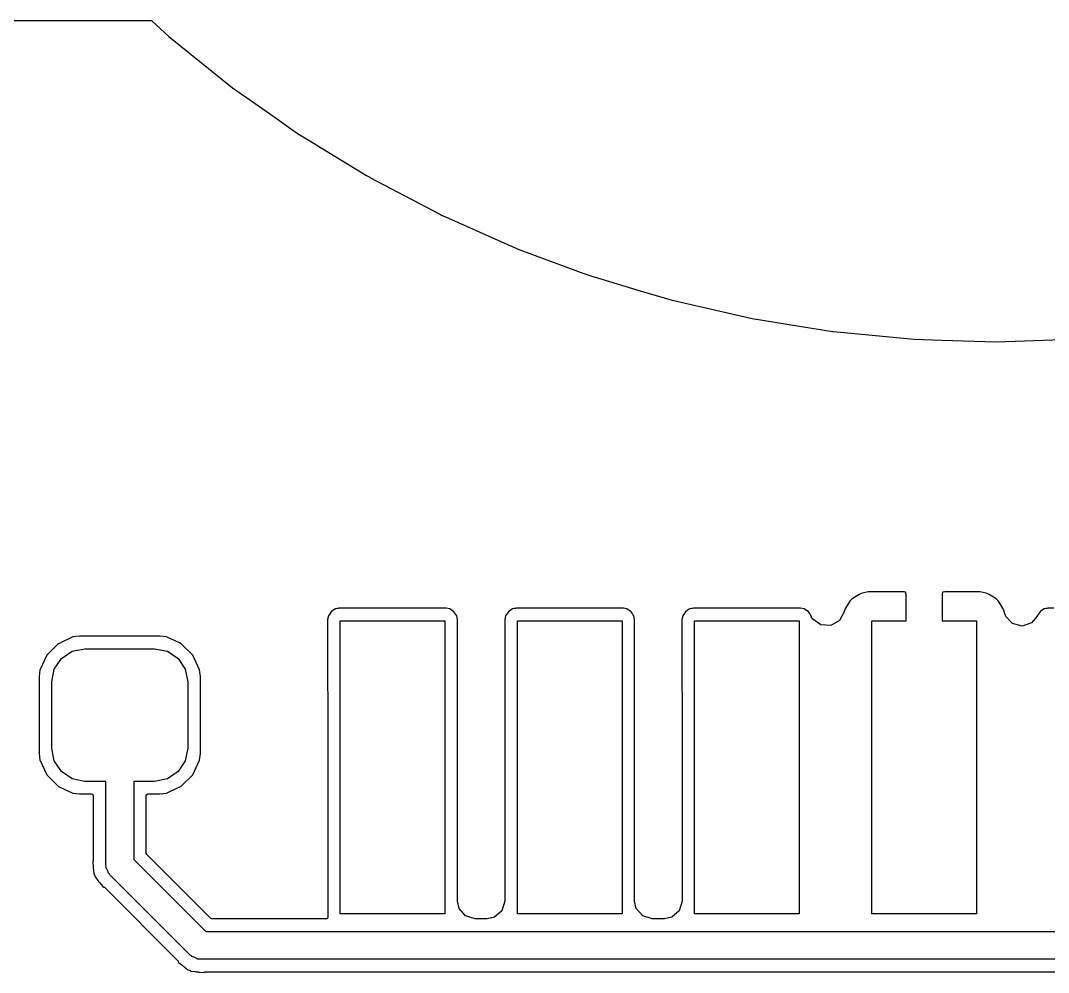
# Model space of a CAD drawing. Extents: x 115.8 to 161.6, y -138.1 to -92.4.
# Drawn here: x 131.69 to 139.06, y -128.87 to -122.05 of the extents above; entities that cross this region are included whole.
import ezdxf

# ---------------------------------------------------------------- set-up
doc = ezdxf.new("R2010")
doc.units = 0
doc.layers.add('BLACK', color=7, linetype='CONTINUOUS')

msp = doc.modelspace()

# ---------------------------------------------------------------- linework, layer by layer
at = {"layer": 'BLACK', "linetype": 'CONTINUOUS'}
for p, q in [((130.819, -122.05), (132.623, -122.05)), ((132.623, -122.05), (132.63, -122.053)), ((132.63, -122.053), (132.752, -122.164)), ((132.752, -122.164), (133.209, -122.531)), ((133.209, -122.531), (133.209, -122.531)), ((133.209, -122.531), (133.37, -122.644)), ((133.37, -122.644), (133.467, -122.712)), ((133.467, -122.712), (133.689, -122.868)), ((133.689, -122.868), (133.69, -122.868)), ((133.69, -122.868), (133.69, -122.868)), ((133.69, -122.868), (133.761, -122.912)), ((133.761, -122.912), (133.812, -122.943)), ((133.812, -122.943), (134.168, -123.16)), ((134.168, -123.16), (134.191, -123.173)), ((134.191, -123.173), (134.192, -123.174)), ((134.192, -123.174), (134.192, -123.174)), ((134.192, -123.174), (134.699, -123.44)), ((134.699, -123.44), (134.71, -123.446)), ((134.71, -123.446), (134.712, -123.446)), ((134.712, -123.446), (134.712, -123.446)), ((134.712, -123.446), (135.174, -123.652)), ((135.174, -123.652), (135.246, -123.684)), ((135.246, -123.684), (135.248, -123.685)), ((135.248, -123.685), (135.248, -123.685)), ((135.248, -123.685), (135.725, -123.861)), ((135.725, -123.861), (135.797, -123.887)), ((135.797, -123.887), (135.799, -123.887)), ((135.799, -123.887), (135.799, -123.887)), ((135.799, -123.887), (136.13, -123.986)), ((136.13, -123.986), (136.359, -124.054)), ((136.359, -124.054), (136.361, -124.054)), ((136.361, -124.054), (136.361, -124.054)), ((136.361, -124.054), (136.463, -124.078)), ((136.463, -124.078), (136.931, -124.184)), ((136.931, -124.184), (136.933, -124.185)), ((136.933, -124.185), (136.933, -124.185)), ((136.933, -124.185), (137.508, -124.277)), ((137.508, -124.277), (137.508, -124.277)), ((137.508, -124.277), (137.51, -124.278)), ((137.51, -124.278), (137.512, -124.278)), ((137.512, -124.278), (137.512, -124.278)), ((137.512, -124.278), (137.565, -124.283)), ((137.565, -124.283), (138.094, -124.333)), ((138.094, -124.333), (138.288, -124.339)), ((138.288, -124.339), (138.679, -124.351)), ((138.681, -124.351), (139.267, -124.331)), ((138.679, -124.351), (138.679, -124.351)), ((138.679, -124.351), (138.681, -124.351)), ((137.699, -126.161), (137.65, -126.193)), ((137.721, -126.152), (137.699, -126.161)), ((137.763, -126.143), (137.721, -126.152)), ((137.776, -126.142), (137.763, -126.143)), ((138.022, -126.142), (137.776, -126.142)), ((138.03, -126.144), (138.022, -126.142)), ((138.032, -126.145), (138.03, -126.144)), ((138.036, -126.16), (138.032, -126.145)), ((138.036, -126.35), (138.036, -126.16)), ((138.296, -126.148), (138.294, -126.156)), ((138.294, -126.156), (138.294, -126.35)), ((138.297, -126.146), (138.296, -126.148)), ((138.312, -126.142), (138.297, -126.146)), ((138.554, -126.142), (138.312, -126.142)), ((138.567, -126.143), (138.554, -126.142)), ((138.609, -126.152), (138.567, -126.143)), ((138.631, -126.161), (138.609, -126.152)), ((138.68, -126.193), (138.631, -126.161)), ((133.965, -126.261), (133.957, -126.262)), ((133.971, -126.26), (133.965, -126.261)), ((133.965, -126.261), (133.965, -126.261)), ((134.1, -126.26), (133.971, -126.26)), ((133.971, -126.26), (133.971, -126.26)), ((133.971, -126.26), (133.971, -126.26)), ((134.355, -126.259), (134.1, -126.26)), ((134.739, -126.259), (134.355, -126.259)), ((134.765, -126.265), (134.739, -126.259)), ((135.235, -126.261), (135.227, -126.262)), ((135.241, -126.26), (135.235, -126.261)), ((135.235, -126.261), (135.235, -126.261)), ((135.625, -126.259), (135.241, -126.26)), ((136.009, -126.259), (135.625, -126.259)), ((136.035, -126.265), (136.009, -126.259)), ((136.505, -126.261), (136.497, -126.262)), ((136.511, -126.26), (136.505, -126.261)), ((136.505, -126.261), (136.505, -126.261)), ((136.895, -126.259), (136.511, -126.26)), ((137.279, -126.259), (136.895, -126.259)), ((137.305, -126.265), (137.279, -126.259)), ((137.601, -126.259), (137.592, -126.281)), ((137.633, -126.21), (137.601, -126.259)), ((137.65, -126.193), (137.633, -126.21)), ((138.697, -126.21), (138.68, -126.193)), ((138.729, -126.259), (138.697, -126.21)), ((138.738, -126.281), (138.729, -126.259)), ((139.045, -126.261), (139.037, -126.262)), ((139.051, -126.26), (139.045, -126.261)), ((139.045, -126.261), (139.045, -126.261)), ((139.094, -126.26), (139.051, -126.26)), ((133.895, -126.315), (133.889, -126.341)), ((133.915, -126.285), (133.895, -126.315)), ((133.934, -126.272), (133.915, -126.285)), ((133.945, -126.265), (133.934, -126.272)), ((133.957, -126.262), (133.945, -126.265)), ((134.795, -126.285), (134.765, -126.265)), ((134.802, -126.295), (134.795, -126.285)), ((134.808, -126.304), (134.802, -126.295)), ((134.815, -126.315), (134.808, -126.304)), ((134.82, -126.341), (134.815, -126.315)), ((135.165, -126.315), (135.159, -126.341)), ((135.185, -126.285), (135.165, -126.315)), ((135.204, -126.272), (135.185, -126.285)), ((135.215, -126.265), (135.204, -126.272)), ((135.204, -126.272), (135.204, -126.272)), ((135.204, -126.272), (135.204, -126.272)), ((135.227, -126.262), (135.215, -126.265)), ((135.227, -126.262), (135.227, -126.262)), ((136.065, -126.285), (136.035, -126.265)), ((136.072, -126.295), (136.065, -126.285)), ((136.078, -126.304), (136.072, -126.295)), ((136.085, -126.315), (136.078, -126.304)), ((136.09, -126.341), (136.085, -126.315)), ((136.435, -126.315), (136.429, -126.341)), ((136.455, -126.285), (136.435, -126.315)), ((136.474, -126.272), (136.455, -126.285)), ((136.485, -126.265), (136.474, -126.272)), ((136.474, -126.272), (136.474, -126.272)), ((136.474, -126.272), (136.474, -126.272)), ((136.497, -126.262), (136.485, -126.265)), ((136.497, -126.262), (136.497, -126.262)), ((137.335, -126.285), (137.305, -126.265)), ((137.342, -126.295), (137.335, -126.285)), ((137.348, -126.304), (137.342, -126.295)), ((137.355, -126.315), (137.348, -126.304)), ((137.348, -126.304), (137.348, -126.304)), ((137.356, -126.319), (137.355, -126.315)), ((137.368, -126.339), (137.356, -126.319)), ((137.591, -126.286), (137.558, -126.349)), ((137.592, -126.281), (137.591, -126.286)), ((138.739, -126.286), (138.738, -126.281)), ((138.75, -126.318), (138.739, -126.286)), ((138.799, -126.37), (138.75, -126.318)), ((138.975, -126.316), (138.935, -126.365)), ((138.982, -126.304), (138.975, -126.315)), ((138.975, -126.315), (138.975, -126.316)), ((138.988, -126.295), (138.982, -126.304)), ((138.995, -126.285), (138.988, -126.295)), ((139.014, -126.272), (138.995, -126.285)), ((139.025, -126.265), (139.014, -126.272)), ((139.014, -126.272), (139.014, -126.272)), ((139.014, -126.272), (139.014, -126.272)), ((139.037, -126.262), (139.025, -126.265)), ((139.037, -126.262), (139.037, -126.262)), ((133.889, -126.341), (133.89, -127.372)), ((133.98, -128.45), (133.98, -126.35)), ((133.98, -126.35), (134.73, -126.35)), ((134.73, -126.35), (134.73, -128.45)), ((134.82, -126.347), (134.82, -126.341)), ((134.82, -128.358), (134.82, -126.347)), ((135.159, -126.341), (135.16, -127.372)), ((135.25, -128.45), (135.25, -126.35)), ((135.25, -126.35), (136, -126.35)), ((136, -126.35), (136, -128.45)), ((136.09, -126.347), (136.09, -126.341)), ((136.09, -128.358), (136.09, -126.347)), ((136.429, -126.341), (136.43, -127.372)), ((136.52, -128.45), (136.52, -126.35)), ((136.52, -126.35), (137.27, -126.35)), ((137.27, -126.35), (137.27, -128.45)), ((137.425, -126.38), (137.368, -126.339)), ((137.496, -126.384), (137.425, -126.38)), ((137.558, -126.349), (137.496, -126.384)), ((137.79, -128.45), (137.79, -126.35)), ((137.79, -126.35), (138.036, -126.35)), ((138.294, -126.35), (138.54, -126.35)), ((138.54, -126.35), (138.54, -128.45)), ((138.867, -126.388), (138.799, -126.37)), ((138.935, -126.365), (138.867, -126.388)), ((132.063, -126.466), (131.96, -126.514)), ((132.064, -126.466), (132.063, -126.466)), ((132.063, -126.466), (132.063, -126.466)), ((132.065, -126.466), (132.064, -126.466)), ((132.086, -126.463), (132.065, -126.466)), ((132.065, -126.466), (132.065, -126.466)), ((132.112, -126.459), (132.086, -126.463)), ((132.688, -126.459), (132.112, -126.459)), ((132.714, -126.463), (132.688, -126.459)), ((132.735, -126.466), (132.714, -126.463)), ((132.736, -126.466), (132.735, -126.466)), ((132.735, -126.466), (132.735, -126.466)), ((132.737, -126.466), (132.736, -126.466)), ((132.743, -126.469), (132.737, -126.466)), ((132.737, -126.466), (132.737, -126.466)), ((132.765, -126.479), (132.743, -126.469)), ((132.743, -126.469), (132.743, -126.469)), ((132.827, -126.508), (132.765, -126.479)), ((131.959, -126.515), (131.877, -126.596)), ((131.96, -126.514), (131.959, -126.515)), ((131.96, -126.514), (131.96, -126.514)), ((132.059, -126.568), (132.15, -126.55)), ((132.15, -126.55), (132.65, -126.55)), ((132.65, -126.55), (132.741, -126.568)), ((132.841, -126.515), (132.827, -126.508)), ((132.923, -126.596), (132.841, -126.515)), ((131.877, -126.597), (131.829, -126.7)), ((131.877, -126.596), (131.877, -126.597)), ((131.877, -126.597), (131.877, -126.597)), ((131.931, -126.697), (131.982, -126.62)), ((131.982, -126.62), (132.059, -126.568)), ((132.741, -126.568), (132.818, -126.62)), ((132.818, -126.62), (132.869, -126.697)), ((132.972, -126.701), (132.923, -126.596)), ((131.828, -126.701), (131.822, -126.749)), ((131.829, -126.7), (131.828, -126.701)), ((131.912, -126.787), (131.931, -126.697)), ((132.869, -126.697), (132.887, -126.787)), ((132.978, -126.749), (132.972, -126.701)), ((131.822, -126.749), (131.822, -127.301)), ((132.978, -127.301), (132.978, -126.749)), ((131.912, -127.262), (131.912, -126.787)), ((132.887, -126.787), (132.887, -127.262)), ((131.931, -127.353), (131.912, -127.262)), ((132.887, -127.262), (132.869, -127.353)), ((131.822, -127.301), (131.828, -127.349)), ((131.828, -127.349), (131.829, -127.35)), ((131.829, -127.35), (131.829, -127.35)), ((131.829, -127.35), (131.877, -127.453)), ((131.982, -127.43), (131.931, -127.353)), ((132.869, -127.353), (132.818, -127.43)), ((132.923, -127.454), (132.972, -127.349)), ((132.972, -127.349), (132.978, -127.301)), ((132.059, -127.482), (131.982, -127.43)), ((132.818, -127.43), (132.741, -127.482)), ((133.89, -127.372), (133.89, -128.459)), ((135.16, -127.372), (135.16, -128.358)), ((136.43, -127.372), (136.43, -128.358)), ((131.877, -127.453), (131.877, -127.453)), ((131.877, -127.453), (131.877, -127.454)), ((131.877, -127.454), (131.959, -127.535)), ((132.15, -127.5), (132.059, -127.482)), ((132.3, -127.5), (132.15, -127.5)), ((132.3, -128.1), (132.3, -127.5)), ((132.65, -127.5), (132.5, -127.5)), ((132.5, -127.5), (132.5, -128.059)), ((132.741, -127.482), (132.65, -127.5)), ((132.841, -127.535), (132.923, -127.454)), ((131.959, -127.535), (131.96, -127.536)), ((131.96, -127.536), (131.96, -127.536)), ((131.96, -127.536), (132.063, -127.584)), ((132.063, -127.584), (132.064, -127.584)), ((132.064, -127.584), (132.065, -127.584)), ((132.065, -127.584), (132.065, -127.584)), ((132.065, -127.584), (132.086, -127.587)), ((132.086, -127.587), (132.112, -127.59)), ((132.688, -127.59), (132.714, -127.587)), ((132.714, -127.587), (132.733, -127.585)), ((132.733, -127.585), (132.736, -127.584)), ((132.733, -127.585), (132.733, -127.585)), ((132.736, -127.584), (132.745, -127.58)), ((132.745, -127.58), (132.809, -127.55)), ((132.809, -127.55), (132.831, -127.54)), ((132.831, -127.54), (132.841, -127.535)), ((132.831, -127.54), (132.831, -127.54)), ((132.112, -127.59), (132.198, -127.59)), ((132.198, -127.59), (132.206, -127.594)), ((132.206, -127.594), (132.209, -127.602)), ((132.209, -127.602), (132.209, -128.066)), ((132.59, -127.602), (132.594, -127.594)), ((132.59, -128.016), (132.59, -127.602)), ((132.594, -127.594), (132.602, -127.59)), ((132.602, -127.59), (132.688, -127.59)), ((132.594, -128.025), (132.59, -128.016)), ((133.05, -128.481), (132.594, -128.025)), ((132.209, -128.069), (132.206, -128.077)), ((132.206, -128.077), (132.206, -128.077)), ((132.206, -128.077), (132.206, -128.078)), ((132.206, -128.078), (132.206, -128.079)), ((132.206, -128.079), (132.209, -128.11)), ((132.209, -128.066), (132.209, -128.069)), ((132.302, -128.108), (132.3, -128.1)), ((132.5, -128.059), (133.016, -128.575)), ((132.209, -128.11), (132.209, -128.111)), ((132.209, -128.111), (132.209, -128.121)), ((132.209, -128.121), (132.21, -128.122)), ((132.21, -128.122), (132.212, -128.131)), ((132.212, -128.131), (132.212, -128.132)), ((132.212, -128.132), (132.215, -128.164)), ((132.215, -128.164), (132.216, -128.165)), ((132.216, -128.165), (132.22, -128.172)), ((132.22, -128.172), (132.222, -128.176)), ((132.222, -128.176), (132.224, -128.185)), ((132.301, -128.116), (132.302, -128.108)), ((132.312, -128.137), (132.301, -128.116)), ((132.319, -128.159), (132.312, -128.137)), ((132.326, -128.164), (132.319, -128.159)), ((132.329, -128.171), (132.326, -128.164)), ((132.904, -128.746), (132.329, -128.171)), ((132.224, -128.185), (132.225, -128.186)), ((132.225, -128.186), (132.225, -128.186)), ((132.225, -128.186), (132.244, -128.21)), ((132.244, -128.21), (132.245, -128.211)), ((132.245, -128.211), (132.25, -128.219)), ((132.25, -128.219), (132.257, -128.227)), ((132.257, -128.227), (132.258, -128.228)), ((132.258, -128.228), (132.278, -128.253)), ((132.278, -128.253), (132.279, -128.253)), ((132.279, -128.253), (132.286, -128.257)), ((132.286, -128.257), (132.29, -128.259)), ((132.29, -128.259), (132.816, -128.785)), ((134.832, -128.411), (134.82, -128.358)), ((135.16, -128.358), (135.139, -128.427)), ((136.102, -128.411), (136.09, -128.358)), ((136.43, -128.358), (136.409, -128.427)), ((133.89, -128.459), (133.89, -128.459)), ((133.89, -128.459), (133.89, -128.459)), ((133.89, -128.459), (133.892, -128.471)), ((133.892, -128.471), (133.89, -128.479)), ((134.73, -128.45), (133.98, -128.45)), ((134.878, -128.464), (134.832, -128.411)), ((134.946, -128.484), (134.878, -128.464)), ((135.139, -128.427), (135.086, -128.473)), ((136, -128.45), (135.25, -128.45)), ((136.148, -128.464), (136.102, -128.411)), ((136.216, -128.484), (136.148, -128.464)), ((136.409, -128.427), (136.356, -128.473)), ((137.27, -128.45), (136.52, -128.45)), ((138.54, -128.45), (137.79, -128.45)), ((133.059, -128.484), (133.05, -128.481)), ((133.88, -128.484), (133.059, -128.484)), ((133.883, -128.484), (133.88, -128.484)), ((133.89, -128.479), (133.883, -128.484)), ((135.034, -128.484), (134.946, -128.484)), ((135.086, -128.473), (135.034, -128.484)), ((136.304, -128.484), (136.216, -128.484)), ((136.356, -128.473), (136.304, -128.484)), ((133.016, -128.575), (140.484, -128.575)), ((132.911, -128.749), (132.904, -128.746)), ((132.916, -128.756), (132.911, -128.749)), ((132.938, -128.763), (132.916, -128.756)), ((132.959, -128.774), (132.938, -128.763)), ((132.816, -128.785), (132.818, -128.789)), ((132.818, -128.789), (132.822, -128.797)), ((132.822, -128.797), (132.845, -128.815)), ((132.845, -128.815), (132.847, -128.817)), ((132.847, -128.817), (132.848, -128.818)), ((132.848, -128.818), (132.855, -128.825)), ((132.855, -128.825), (132.855, -128.825)), ((132.855, -128.825), (132.858, -128.826)), ((132.858, -128.826), (132.861, -128.829)), ((132.861, -128.829), (132.861, -128.829)), ((132.861, -128.829), (132.864, -128.83)), ((132.864, -128.83), (132.865, -128.831)), ((132.865, -128.831), (132.87, -128.835)), ((132.87, -128.835), (132.87, -128.835)), ((132.87, -128.835), (132.889, -128.85)), ((132.967, -128.773), (132.959, -128.774)), ((132.975, -128.775), (132.967, -128.773)), ((140.525, -128.775), (132.975, -128.775)), ((132.889, -128.85), (132.89, -128.851)), ((132.89, -128.851), (132.899, -128.853)), ((132.899, -128.853), (132.899, -128.853)), ((132.899, -128.853), (132.901, -128.853)), ((132.901, -128.853), (132.908, -128.858)), ((132.908, -128.858), (132.91, -128.859)), ((132.91, -128.859), (132.942, -128.863)), ((132.942, -128.863), (132.943, -128.863)), ((132.943, -128.863), (132.946, -128.864)), ((132.946, -128.864), (132.946, -128.864)), ((132.946, -128.864), (132.953, -128.865)), ((132.953, -128.865), (132.964, -128.865)), ((132.964, -128.865), (132.965, -128.866)), ((132.965, -128.866), (132.971, -128.866)), ((132.971, -128.866), (132.971, -128.866)), ((132.971, -128.866), (132.997, -128.869)), ((132.997, -128.869), (133.005, -128.866)), ((133.005, -128.866), (133.005, -128.866)), ((133.005, -128.866), (133.007, -128.866)), ((133.007, -128.866), (133.008, -128.865)), ((133.008, -128.865), (140.492, -128.865))]:
    msp.add_line(p, q, dxfattribs=at)

doc.saveas('drawing.dxf')
